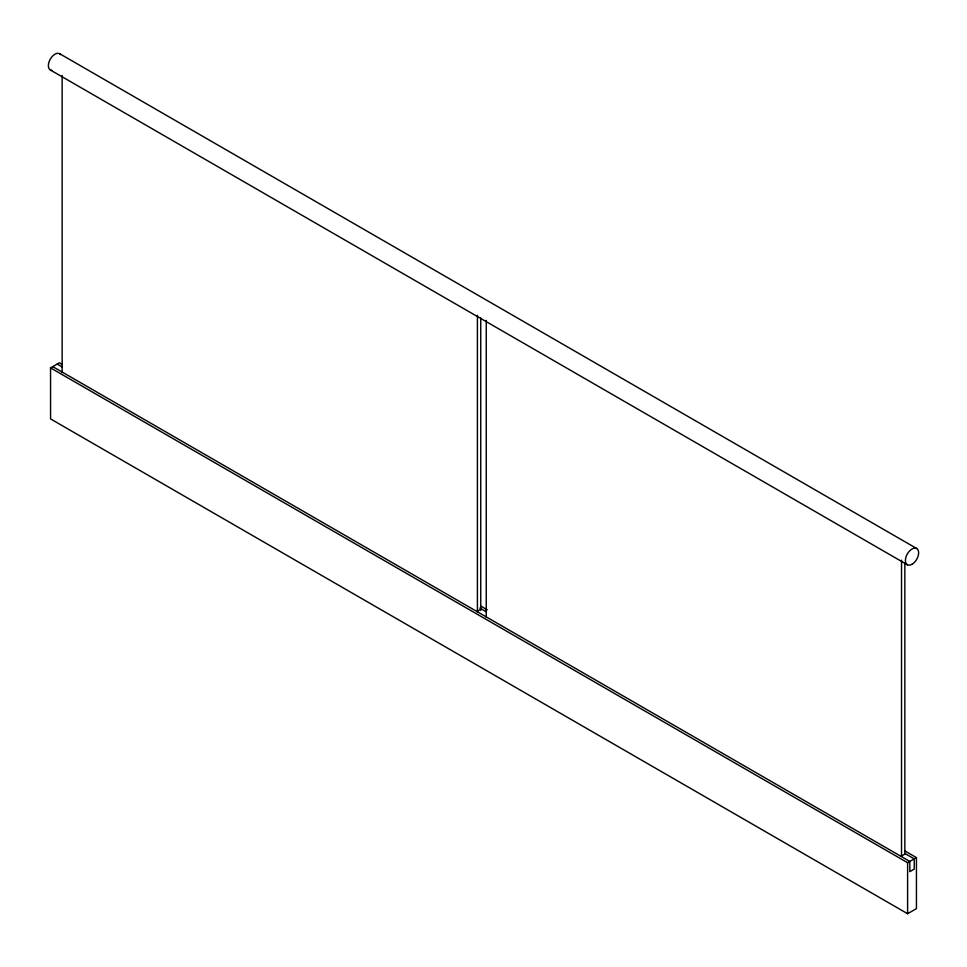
<?xml version="1.0" encoding="UTF-8"?>
<svg xmlns="http://www.w3.org/2000/svg" width="967" height="967" viewBox="0 0 967 967"><rect width="100%" height="100%" fill="white"/><g stroke="black" fill="none" stroke-linecap="round" stroke-linejoin="round"><path stroke-width="1.45" d="M904.665 850.815L916.438 857.608L916.438 908.617L907.602 913.718L50.562 418.916L50.562 367.895L59.398 362.794L62.009 364.305M476.876 611.482L481.288 608.932M900.978 856.339L905.402 853.788M50.562 367.895L907.602 862.709L916.438 857.608M59.591 53.668L916.643 548.482M50.357 69.987L907.409 564.788M480.72 606.043L487.259 609.826M57.186 364.075L62.42 367.097M479.825 608.074L486.365 611.857M905.076 853.595L914.238 858.889L914.238 869.091L909.814 871.642L909.814 861.44L52.762 366.626M907.602 862.709L907.602 913.718M904.846 562.758L904.846 853.752M901.534 560.147L901.534 855.662M486.256 320.391L486.256 617.417M480.744 317.901L480.744 610.407M477.42 315.29L477.42 612.316M62.154 75.535L62.154 372.561M51.747 70.373A9.368 5.415 -60 0 1 50.224 59.241A9.368 5.415 -60 0 1 60.667 54.611M912.123 564.232A9.368 5.415 -60 0 0 917.707 549.425A9.368 5.415 -60 0 0 906.236 556.255A9.368 5.415 -60 0 0 912.123 564.232"/></g></svg>
